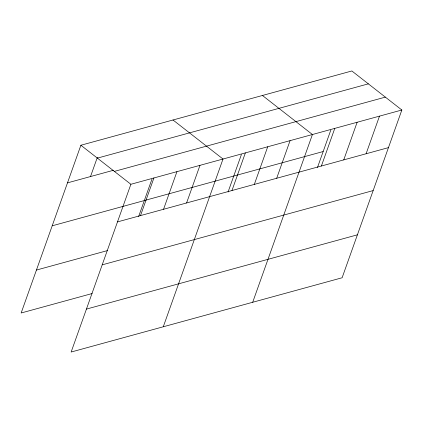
<?xml version="1.0" encoding="UTF-8"?>
<svg xmlns="http://www.w3.org/2000/svg" width="423" height="423" viewBox="0 0 423 423"><rect width="100%" height="100%" fill="white"/><g stroke="black" fill="none" stroke-linecap="round" stroke-linejoin="round"><path stroke-width="0.63" d="M401.85 110.006L130.881 184.28L71.143 352.031L342.117 277.758L401.85 110.006L351.857 70.969L80.883 145.242L21.15 312.994L92.114 293.541M90.517 176.555L97.327 157.43M138.638 216.534L151.968 179.088M140.515 215.593L153.914 177.967M163.548 209.279L176.946 171.653M186.58 202.966L199.979 165.34M163.278 326.778L223.011 159.027L173.012 119.989M228.055 192.021L241.39 154.575M231.968 190.524L245.366 152.899M254.323 184.396L267.722 146.77M276.679 178.268L290.078 140.642M252.695 302.271L312.428 134.514L262.434 95.476M317.477 167.513L330.812 130.067M321.385 166.017L334.783 128.391M343.74 159.889L357.139 122.263M366.096 153.761L379.494 116.135M97.385 158.123L368.354 83.849M67.484 182.868L113.549 170.242M114.379 171.394L385.353 97.126M52.193 225.808L323.167 151.534M117.483 221.906L388.451 147.632M36.441 270.054L107.405 250.601M102.192 264.846L373.16 190.577M86.435 309.091L357.409 234.818M80.883 145.242L130.881 184.28"/></g></svg>
